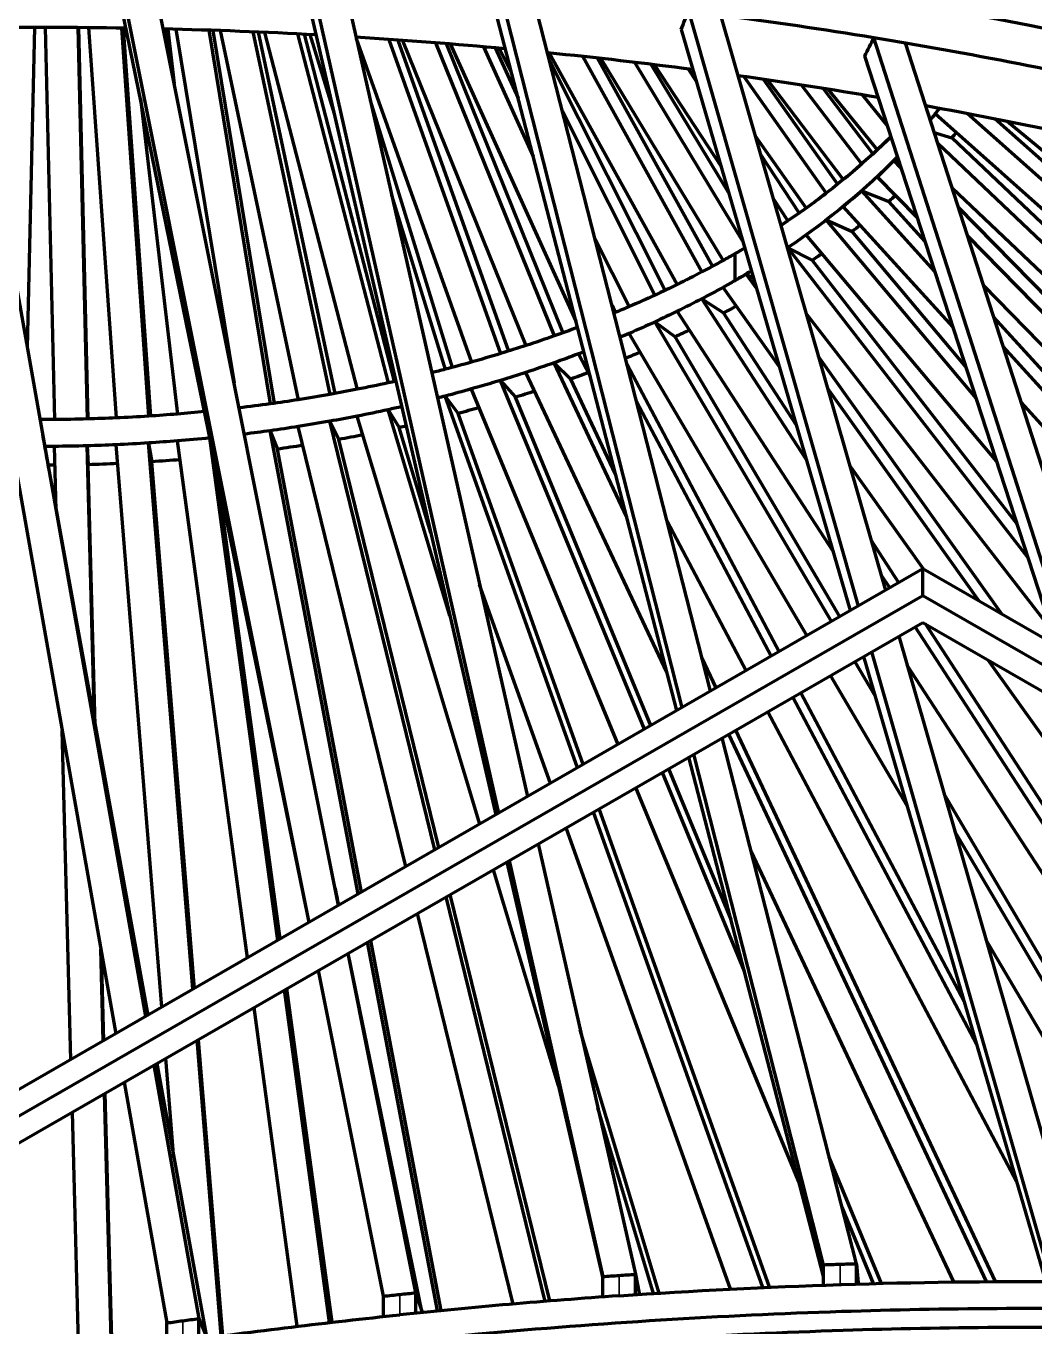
# Model space of a CAD drawing. Header units: inches. Extents: x -0.1 to 57.6, y -5.7 to 33.1.
# Drawn here: x 42.706 to 45.13, y 9.703 to 12.828 of the extents above; entities that cross this region are included whole.
import ezdxf

# ---------------------------------------------------------------- set-up
doc = ezdxf.new("R2010")
doc.units = ezdxf.units.IN
doc.header["$LTSCALE"] = 0.75
doc.header["$MEASUREMENT"] = 0
doc.layers.add('Visible', color=7, linetype='Continuous', lineweight=70)
doc.layers.add('Visible Narrow', color=7, linetype='Continuous', lineweight=35)

msp = doc.modelspace()

# ---------------------------------------------------------------- linework, layer by layer
at = {"layer": 'Visible', "extrusion": (0, 0.817547, -0.575862)}
for p, q in [((42.4702, 12.958), (42.9215, 10.4072)), ((42.5489, 12.9594), (42.9928, 10.4483)), ((43.386, 10.6747), (42.9299, 12.9594)), ((43.4567, 10.7154), (43.0086, 12.958)), ((43.3889, 12.9442), (43.841, 10.9367)), ((43.379, 10.7095), (42.9274, 12.9141)), ((43.4673, 12.94), (43.9106, 10.9768)), ((44.2824, 11.1909), (43.8453, 12.9125)), ((43.3815, 12.8991), (43.8348, 10.9332)), ((44.3502, 11.23), (43.9231, 12.9054)), ((44.2697, 11.1836), (43.833, 12.8677)), ((44.2973, 12.8642), (44.7056, 11.4346)), ((44.3742, 12.8544), (44.771, 11.4723)), ((42.7267, 12.8248), (42.7086, 12.0556)), ((42.7521, 12.8248), (42.7742, 11.8826)), ((42.8308, 12.8245), (42.8529, 11.884)), ((42.8322, 12.8245), (42.8543, 11.8841)), ((42.8563, 12.8243), (42.9223, 11.8865)), ((42.9351, 12.8233), (43.0007, 11.8908)), ((42.9393, 12.8232), (43.0049, 11.8911)), ((43.0397, 12.8212), (43.045, 12.7756)), ((43.0468, 12.821), (43.0622, 12.6899)), ((43.0661, 12.8205), (43.2061, 11.9698)), ((43.1449, 12.8181), (43.2927, 11.9203)), ((43.1549, 12.8178), (43.3024, 11.9217)), ((43.1721, 12.8172), (43.3601, 11.9303)), ((44.2802, 12.82), (44.6864, 11.4236)), ((43.2511, 12.8142), (43.4357, 11.9429)), ((43.2639, 12.8136), (43.448, 11.9451)), ((43.2793, 12.8129), (43.5019, 11.9553)), ((43.3584, 12.8092), (43.5759, 11.9707)), ((43.3742, 12.8084), (43.5907, 11.9739)), ((43.3879, 12.8077), (43.4465, 12.6172)), ((43.4992, 12.7986), (43.7759, 12.0205)), ((43.5775, 12.7962), (43.846, 12.0411)), ((43.5995, 12.7946), (43.8653, 12.047)), ((43.6105, 12.7938), (43.907, 12.0604)), ((43.69, 12.7879), (43.9748, 12.0835)), ((43.7151, 12.7859), (43.996, 12.0911)), ((43.7252, 12.7851), (44.0271, 12.1191)), ((45.2173, 11.3186), (44.7432, 12.7998)), ((45.3087, 11.2659), (44.8188, 12.7871)), ((43.8049, 12.7784), (43.9246, 12.5144)), ((43.8333, 12.7759), (43.8881, 12.6549)), ((43.8426, 12.775), (43.8723, 12.7159)), ((43.9631, 12.7635), (44.2707, 12.2073)), ((44.0434, 12.7551), (44.3298, 12.2373)), ((45.1822, 11.3388), (44.7213, 12.7562)), ((43.9637, 12.7457), (44.2416, 12.1932)), ((44.0788, 12.7512), (44.3555, 12.251)), ((44.0873, 12.7503), (44.3805, 12.2647)), ((44.1679, 12.741), (44.4288, 12.309)), ((44.2071, 12.7363), (44.3951, 12.4251)), ((44.2156, 12.7352), (44.376, 12.4905)), ((44.2967, 12.725), (44.3167, 12.6945)), ((44.4303, 12.7069), (44.6285, 12.4267)), ((44.4776, 12.7001), (44.6559, 12.4482)), ((44.4872, 12.6987), (44.6694, 12.4591)), ((44.5694, 12.6863), (44.7137, 12.4966)), ((44.6213, 12.6782), (44.7408, 12.521)), ((44.632, 12.6765), (44.7509, 12.5304)), ((44.7149, 12.6629), (44.776, 12.5879)), ((42.9807, 12.6538), (43.0697, 11.8958)), ((43.533, 12.649), (43.73, 12.0079)), ((43.9949, 12.6237), (44.2171, 12.1818)), ((45.3115, 12.2425), (44.8899, 12.6169)), ((45.2746, 12.3447), (44.967, 12.6178)), ((45.25, 12.4127), (45.0335, 12.6049)), ((45.2338, 12.4574), (45.0633, 12.599)), ((44.888, 12.5725), (44.9305, 12.56)), ((44.4574, 12.5645), (44.5803, 12.3909)), ((45.3618, 12.1035), (44.8964, 12.5462)), ((45.3363, 12.1739), (44.9305, 12.56)), ((44.47, 12.5208), (44.5631, 12.3787)), ((44.791, 12.5051), (44.8044, 12.5005)), ((44.8088, 12.4869), (44.791, 12.5051)), ((44.8478, 12.3671), (44.7509, 12.4661)), ((43.5842, 12.4221), (43.7129, 12.0034)), ((44.5007, 12.4137), (44.5359, 12.36)), ((44.7137, 12.4322), (44.7788, 12.4068)), ((44.8895, 12.2387), (44.7137, 12.4322)), ((45.4028, 11.9901), (44.931, 12.439)), ((44.9332, 12.1045), (44.6694, 12.3947)), ((44.8662, 12.3106), (44.7788, 12.4068)), ((45.4394, 11.8889), (44.9457, 12.3933)), ((44.6285, 12.3623), (44.6907, 12.3345)), ((44.9885, 11.9344), (44.6285, 12.3623)), ((44.0732, 12.3164), (44.1549, 12.154)), ((45.0379, 11.7825), (44.5803, 12.3265)), ((44.964, 12.0097), (44.6907, 12.3345)), ((45.4658, 11.8156), (44.9678, 12.3245)), ((44.5359, 12.2956), (44.595, 12.2656)), ((45.113, 11.5516), (44.5359, 12.2956)), ((44.4086, 12.2806), (44.4086, 12.2162)), ((44.4086, 12.2806), (44.4086, 12.2162)), ((45.0871, 11.6311), (44.595, 12.2656)), ((44.4362, 12.2324), (44.4541, 12.2221)), ((44.4614, 12.197), (44.4362, 12.2324)), ((44.5157, 12.0105), (44.3805, 12.2003)), ((45.5117, 11.6888), (45.0062, 12.2053)), ((44.5809, 11.7863), (44.3298, 12.1729)), ((44.3298, 12.1729), (44.3819, 12.1389)), ((44.1139, 12.1569), (44.1216, 12.1399)), ((44.6446, 11.5672), (44.2707, 12.1429)), ((44.5566, 11.8699), (44.3819, 12.1389)), ((45.1696, 11.3774), (44.5799, 12.1377)), ((45.5648, 11.542), (45.0305, 12.1298)), ((44.6409, 11.3974), (44.2171, 12.1174)), ((44.2171, 12.1174), (44.2654, 12.0816)), ((44.5822, 11.3636), (44.1549, 12.0896)), ((44.6612, 11.4091), (44.2654, 12.0816)), ((44.0609, 11.9888), (44.0335, 12.0406)), ((45.0515, 11.414), (44.6093, 12.0353)), ((45.5925, 11.4653), (45.0535, 12.0583)), ((44.1491, 11.6484), (43.9748, 12.0191)), ((43.9748, 12.0191), (44.0148, 11.9801)), ((44.5151, 11.3249), (44.1501, 12.0149)), ((44.192, 11.1389), (43.846, 11.9767)), ((43.846, 11.9767), (43.8818, 11.9363)), ((44.2457, 11.276), (43.907, 11.996)), ((44.1225, 11.7513), (44.0148, 11.9801)), ((44.1285, 11.1023), (43.7759, 11.9561)), ((44.9958, 11.4461), (44.6316, 11.9579)), ((44.031, 11.0461), (43.7129, 11.9391)), ((43.7129, 11.9391), (43.7442, 11.8974)), ((44.2074, 11.1477), (43.8818, 11.9363)), ((44.4964, 11.3141), (44.1728, 11.9258)), ((45.6442, 11.3222), (45.0965, 11.9248)), ((43.6879, 10.8486), (43.4357, 11.8786)), ((43.4357, 11.8786), (43.4577, 11.835)), ((43.7961, 10.9109), (43.5019, 11.8909)), ((43.7245, 11.4115), (43.5759, 11.9063)), ((43.5759, 11.9063), (43.6026, 11.8636)), ((44.0447, 11.054), (43.7442, 11.8974)), ((43.5042, 10.7428), (43.2927, 11.856)), ((43.2927, 11.856), (43.3099, 11.8117)), ((43.6189, 10.8088), (43.3601, 11.8659)), ((43.6786, 11.6106), (43.6026, 11.8636)), ((42.7783, 11.6655), (42.7742, 11.8182)), ((42.8708, 11.1566), (42.8529, 11.8197)), ((42.8529, 11.8197), (42.8553, 11.7743)), ((43.032, 10.4708), (42.9223, 11.8222)), ((43.1072, 10.5142), (43.0007, 11.8264)), ((43.0007, 11.8264), (43.0081, 11.7813)), ((43.2379, 10.5894), (43.0697, 11.8315)), ((43.311, 10.6315), (43.1475, 11.8386)), ((43.1475, 11.8386), (43.1485, 11.835)), ((43.6978, 10.8543), (43.4577, 11.835)), ((43.5121, 10.7473), (43.3099, 11.8117)), ((42.7615, 11.758), (42.9989, 10.4518)), ((42.8723, 11.1486), (42.8553, 11.7743)), ((43.1108, 10.5162), (43.0081, 11.7813)), ((44.8628, 11.5227), (44.6846, 11.7731)), ((43.3168, 10.6348), (43.1655, 11.752)), ((44.4361, 11.2794), (44.246, 11.6389)), ((44.8029, 11.4906), (44.7363, 11.5932)), ((44.8607, 11.5239), (27.8345, 1.7192)), ((44.7811, 11.4781), (44.76, 11.5105)), ((57.6443, 4.1623), (44.8607, 11.5239)), ((44.8607, 11.4596), (44.8607, 11.5239)), ((43.9657, 11.0085), (43.7957, 11.4858)), ((44.8607, 11.4596), (27.8345, 1.6548)), ((57.6443, 4.098), (44.8607, 11.4596)), ((27.9458, 1.6548), (44.8607, 11.3954)), ((45.4937, 10.3808), (44.8418, 11.3846)), ((44.8607, 11.3954), (57.5329, 4.098)), ((45.4636, 10.4733), (44.8671, 11.3917)), ((44.8027, 11.362), (45.2338, 9.8604)), ((44.7371, 11.3243), (45.1551, 9.8609)), ((44.364, 11.2379), (44.3295, 11.3112)), ((44.746, 11.2189), (44.6974, 11.3014)), ((44.7194, 11.3102), (44.7177, 11.3131)), ((44.7184, 11.3135), (45.1543, 9.8155)), ((45.5725, 10.1386), (44.8223, 11.2937)), ((45.3407, 10.8513), (45.0178, 11.305)), ((44.8228, 10.9549), (44.6387, 11.2676)), ((44.9596, 10.4846), (44.5672, 11.2264)), ((44.9895, 10.382), (44.5485, 11.2156)), ((45.0855, 10.0518), (44.4882, 11.1809)), ((42.814, 10.3453), (42.7926, 11.1357)), ((45.035, 9.8117), (44.4116, 11.1368)), ((44.7009, 9.8547), (44.3788, 11.1179)), ((45.0134, 9.8115), (44.3945, 11.127)), ((44.6223, 9.824), (44.2987, 11.0718)), ((44.6223, 9.8522), (44.3108, 11.0788)), ((44.432, 10.5576), (44.2349, 11.035)), ((44.3998, 10.6817), (44.2503, 11.0439)), ((44.5648, 10.0456), (44.1713, 10.9984)), ((45.6066, 9.8029), (44.911, 10.9847)), ((44.4921, 9.798), (44.0826, 10.9474)), ((44.4759, 9.7972), (44.069, 10.9395)), ((44.3986, 9.7935), (44.0037, 10.9019)), ((45.5788, 9.8039), (44.9369, 10.8946)), ((43.9363, 10.8631), (44.1699, 9.8291)), ((43.861, 10.8197), (44.0917, 9.8193)), ((43.8666, 10.823), (44.0917, 9.8237)), ((44.9351, 9.8107), (44.4482, 10.8456)), ((43.9851, 10.2817), (43.829, 10.8013)), ((43.9535, 9.7642), (43.7155, 10.736)), ((43.9646, 9.7651), (43.7254, 10.7417)), ((43.8763, 9.7577), (43.6465, 10.6962)), ((43.7031, 9.7418), (43.5341, 10.6315)), ((45.4988, 9.8064), (45.0117, 10.6339)), ((42.8915, 10.39), (42.8856, 10.6104)), ((42.8927, 10.3907), (42.887, 10.6021)), ((43.6427, 9.7848), (43.4798, 10.6002)), ((43.6567, 9.7402), (43.4803, 10.6005)), ((43.6945, 9.741), (43.5262, 10.6269)), ((43.5652, 9.7767), (43.409, 10.5594)), ((43.4353, 9.7133), (43.3271, 10.5123)), ((43.4415, 9.714), (43.3329, 10.5156)), ((43.3578, 9.7042), (43.2541, 10.4702)), ((44.2271, 9.7838), (44.0374, 10.4157)), ((43.1748, 9.6811), (43.1172, 10.3914)), ((43.1785, 9.6816), (43.1207, 10.3935)), ((43.0614, 10.1078), (43.0419, 10.3481)), ((43.0134, 10.3317), (43.121, 9.7229)), ((43.0201, 10.3355), (43.1394, 9.6788)), ((42.9421, 10.2906), (43.0445, 9.7123)), ((42.9117, 9.644), (42.8949, 10.2634)), ((42.9129, 9.6442), (42.8962, 10.2641)), ((44.2135, 9.7829), (44.0795, 10.2294)), ((42.8333, 9.6321), (42.8174, 10.2188)), ((44.7609, 9.8073), (44.6356, 10.1108)), ((44.742, 9.8069), (44.6664, 9.9902)), ((44.6223, 9.8031), (44.6223, 9.8522)), ((44.7009, 9.8547), (44.7053, 9.8094)), ((44.7009, 9.8057), (44.7009, 9.8547)), ((44.0917, 9.7747), (44.0917, 9.8237)), ((44.1699, 9.8291), (44.1792, 9.7841)), ((44.1699, 9.7801), (44.1699, 9.8291)), ((43.6427, 9.7848), (43.6567, 9.7402)), ((43.6427, 9.7358), (43.6427, 9.7848)), ((44.1792, 9.7807), (44.1792, 9.7841)), ((44.7053, 9.8058), (44.7053, 9.8094)), ((43.5652, 9.7277), (43.5652, 9.7767)), ((43.121, 9.7229), (43.1394, 9.6788)), ((43.121, 9.6739), (43.121, 9.7229)), ((43.6567, 9.7372), (43.6567, 9.7402)), ((43.0445, 9.6633), (43.0445, 9.7123))]:
    msp.add_line(p, q, dxfattribs=at)
at = {"layer": 'Visible'}
msp.add_arc((45.1792, -5.3827), 15.1963, 93.95624, 95.9501, dxfattribs=at)
at = {"layer": 'Visible', "extrusion": (-2.9383e-16, 4.85723e-16, -1)}
msp.add_ellipse((42.7394, 9.8082), major_axis=(7.2394, 0), ratio=0.575862, start_param=3.403392, end_param=5.497787, dxfattribs=at)
at = {"layer": 'Visible'}
for centre, major_axis, start_param, end_param in [((42.7394, 8.8432), (7.3181, 0), 0.144211, 2.879793), ((42.7394, 8.7466), (-7.3181, 0), 4.435025, 4.487098), ((42.7394, 8.7466), (7.0819, 0), 1.541607, 1.594312), ((42.7394, 8.7466), (7.0819, 0), 1.476992, 1.528911), ((42.7394, 8.7466), (7.0819, 0), 1.412272, 1.463388), ((42.7394, 8.7466), (7.3181, 0), 1.282673, 1.293433), ((42.7394, 8.7466), (7.3181, 0), 1.230601, 1.282673), ((42.7394, 8.7466), (-7.0819, 0), 4.489006, 4.539291), ((42.7394, 8.7466), (7.0819, 0), 1.282376, 1.331788), ((42.7394, 8.7466), (7.0819, 0), 1.21711, 1.265592), ((42.7394, 13.1775), (-2.3606, 0), 2.716507, 2.727346), ((42.7394, 13.2419), (-2.3606, 0), 2.590843, 2.618397), ((42.7394, 13.1775), (2.3606, 0), -0.550749, -0.517392), ((42.7394, 13.2419), (-2.3606, 0), 2.528011, 2.561369), ((42.7394, 13.2419), (2.3606, 0), -0.676413, -0.643056), ((42.7394, 13.1775), (-2.3606, 0), 2.528011, 2.561369), ((42.7394, 13.2419), (-2.3606, 0), 2.42493, 2.435705), ((42.7394, 13.1775), (-2.3606, 0), 2.46518, 2.498537), ((42.7394, 13.2419), (-2.3606, 0), 2.356194, 2.370886), ((42.7394, 13.1775), (-2.3606, 0), 2.43499, 2.435705), ((42.7394, 13.1775), (-2.3606, 0), 2.356194, 2.372873)]:
    msp.add_ellipse(centre, major_axis=major_axis, ratio=0.575862, start_param=start_param, end_param=end_param, dxfattribs=at)
at = {"layer": 'Visible', "extrusion": (-1.87222e-16, 2.77556e-16, -1)}
for centre, major_axis, start_param, end_param in [((42.7394, 13.1775), (-2.3606, 0), 3.555839, 3.578419), ((42.7394, 13.1775), (2.3606, 0), 0.50969, 0.706603), ((42.7394, 13.2419), (2.3606, 0), 0.802077, 0.831551), ((42.7394, 13.2419), (-2.3606, 0), 3.926991, 3.943669), ((42.7394, 13.1775), (2.3606, 0), 0.802077, 0.831551), ((42.7394, 13.1775), (2.3606, 0), 0.785398, 0.802077), ((42.7394, 13.2419), (2.3606, 0), 1.082879, 1.116236), ((42.7394, 13.2419), (2.3606, 0), 1.116236, 1.145711), ((42.7394, 13.2419), (-2.3606, 0), 4.341666, 4.350135), ((42.7394, 13.1775), (2.3606, 0), 1.082879, 1.116236), ((42.7394, 13.1775), (2.3606, 0), 1.053404, 1.082879), ((42.7394, 13.2419), (-2.3606, 0), 4.383492, 4.412967), ((42.7394, 13.2419), (2.3606, 0), 1.556059, 1.570847), ((42.7394, 13.2419), (-2.3606, 0), 4.664294, 4.697652), ((42.7394, 13.2419), (-2.3606, 0), 4.63482, 4.664294), ((42.7394, 13.2419), (2.3606, 0), 1.430395, 1.45987), ((42.7394, 13.2419), (2.3606, 0), 1.40249, 1.430395), ((42.7394, 13.1775), (-2.3606, 0), 4.383492, 4.412967), ((42.7394, 13.1775), (2.3606, 0), 1.556059, 1.566017), ((42.7394, 13.1775), (2.3606, 0), 1.522702, 1.556059), ((42.7394, 13.1775), (-2.3606, 0), 4.63482, 4.664294), ((42.7394, 13.1775), (-2.3606, 0), 4.571988, 4.601463), ((42.7394, 13.1775), (-2.3606, 0), 4.538631, 4.571988)]:
    msp.add_ellipse(centre, major_axis=major_axis, ratio=0.575862, start_param=start_param, end_param=end_param, dxfattribs=at)
at = {"layer": 'Visible', "extrusion": (-3.01704e-16, 3.46945e-16, -1)}
for major_axis, start_param, end_param in [((-2.4394, 0), 3.587253, 3.596691), ((2.4394, 0), 0.568582, 0.580762), ((-2.4394, 0), 3.771705, 3.785187), ((-2.4394, 0), 3.95652, 3.973683), ((-2.4394, 0), 4.079878, 4.097653), ((2.4394, 0), 1, 1.020585), ((2.4394, 0), 1.061734, 1.083417), ((2.4394, 0), 1.201719, 1.209081), ((-2.4394, 0), 4.450411, 4.476337), ((2.4394, 0), 1.432417, 1.460408), ((2.4394, 0), 1.556032, 1.562833)]:
    msp.add_ellipse((42.7394, 13.1775), major_axis=major_axis, ratio=0.575862, start_param=start_param, end_param=end_param, dxfattribs=at)
at = {"layer": 'Visible', "extrusion": (-3.27464e-16, 3.46945e-16, -1)}
for centre, major_axis, start_param, end_param in [((42.7394, 13.2419), (2.3606, 0), 0.523195, 0.716663), ((42.7394, 13.2419), (2.3606, 0), 0.770706, 0.785398), ((42.7394, 13.1775), (2.3606, 0), 0.760959, 0.785398), ((42.7394, 13.2419), (-2.3606, 0), 4.006501, 4.035976), ((42.7394, 13.1775), (-2.3606, 0), 4.006501, 4.035976), ((42.7394, 13.2419), (2.3606, 0), 0.991837, 1.020047), ((42.7394, 13.2419), (2.3606, 0), 1.145711, 1.16066), ((42.7394, 13.2419), (2.3606, 0), 1.271374, 1.304732), ((42.7394, 13.2419), (2.3606, 0), 1.334206, 1.366679), ((42.7394, 13.2419), (2.3606, 0), 1.304732, 1.334206), ((42.7394, 13.1775), (2.3606, 0), 1.145711, 1.154297), ((42.7394, 13.1775), (2.3606, 0), 1.271374, 1.304732), ((42.7394, 13.1775), (2.3606, 0), 1.334206, 1.361242), ((42.7394, 13.1775), (2.3606, 0), 1.304732, 1.334206)]:
    msp.add_ellipse(centre, major_axis=major_axis, ratio=0.575862, start_param=start_param, end_param=end_param, dxfattribs=at)
at = {"layer": 'Visible', "extrusion": (-3.22796e-16, 2.77556e-16, -1)}
for major_axis, start_param, end_param in [((2.4394, 0), 0.691683, 0.706426), ((2.4394, 0), 0.876594, 0.894922), ((-2.4394, 0), 4.265078, 4.287842), ((-2.4394, 0), 4.388622, 4.413505), ((2.4394, 0), 1.494224, 1.52324)]:
    msp.add_ellipse((42.7394, 13.1775), major_axis=major_axis, ratio=0.575862, start_param=start_param, end_param=end_param, dxfattribs=at)
at = {"layer": 'Visible', "extrusion": (-3.51944e-16, 4.16334e-16, -1)}
for centre, major_axis, start_param, end_param in [((42.7394, 13.2419), (-2.3606, 0), 3.973144, 4.006501), ((42.7394, 13.2419), (2.3606, 0), 0.894383, 0.92774), ((42.7394, 13.1775), (2.3606, 0), 0.831551, 0.864909), ((42.7394, 13.2419), (-2.3606, 0), 4.069333, 4.088444), ((42.7394, 13.1775), (-2.3606, 0), 4.035976, 4.069333), ((42.7394, 13.2419), (-2.3606, 0), 4.16164, 4.194997), ((42.7394, 13.1775), (-2.3606, 0), 4.069333, 4.08068), ((42.7394, 13.2419), (-2.3606, 0), 4.194997, 4.224472), ((42.7394, 13.1775), (-2.3606, 0), 4.132165, 4.16164), ((42.7394, 13.1775), (-2.3606, 0), 4.125718, 4.132165), ((42.7394, 13.1775), (-2.3606, 0), 4.16164, 4.194997), ((42.7394, 13.2419), (2.3606, 0), 1.208543, 1.2419), ((42.7394, 13.1775), (-2.3606, 0), 4.257829, 4.287303), ((42.7394, 13.1775), (2.3606, 0), 1.193652, 1.208543), ((42.7394, 13.2419), (2.3606, 0), 1.45987, 1.493227), ((42.7394, 13.1775), (2.3606, 0), 1.208543, 1.2419), ((42.7394, 13.1775), (2.3606, 0), 1.45987, 1.493227)]:
    msp.add_ellipse(centre, major_axis=major_axis, ratio=0.575862, start_param=start_param, end_param=end_param, dxfattribs=at)
at = {"layer": 'Visible'}
for points in [[(44.2802, 12.82), (44.2859, 12.8347), (44.2916, 12.8495), (44.2973, 12.8642)], [(44.7213, 12.7562), (44.7286, 12.7708), (44.7359, 12.7853), (44.7432, 12.7998)], [(42.7454, 11.8477), (42.7507, 11.8178), (42.7561, 11.7879), (42.7615, 11.758)], [(43.4483, 10.7576), (43.4511, 10.7436), (43.4539, 10.7295), (43.4568, 10.7155)], [(44.6223, 9.8522), (44.6354, 9.8526), (44.6485, 9.8531), (44.6616, 9.8535)], [(44.6616, 9.8535), (44.6747, 9.8539), (44.6878, 9.8543), (44.7009, 9.8547)], [(44.0917, 9.8237), (44.1047, 9.8247), (44.1177, 9.8256), (44.1308, 9.8265)], [(44.1308, 9.8265), (44.1438, 9.8274), (44.1568, 9.8283), (44.1699, 9.8291)], [(43.6039, 9.7809), (43.6169, 9.7822), (43.6298, 9.7835), (43.6427, 9.7848)], [(44.1308, 9.7775), (44.3087, 9.7897), (44.4858, 9.7988), (44.6616, 9.8045)], [(43.5652, 9.7767), (43.5781, 9.7781), (43.591, 9.7795), (43.6039, 9.7809)], [(43.0827, 9.6686), (43.2568, 9.6927), (43.4306, 9.7137), (43.6039, 9.7318)], [(43.0827, 9.7177), (43.0955, 9.7194), (43.1083, 9.7212), (43.121, 9.7229)], [(43.0445, 9.7123), (43.0572, 9.7141), (43.07, 9.7159), (43.0827, 9.7177)]]:
    msp.add_open_spline(points, degree=3, dxfattribs=at)
for points, knots in [([(44.6616, 9.8045), (44.6628, 9.8045), (44.6639, 9.8045), (44.6651, 9.8046), (44.843, 9.8103), (45.0195, 9.8127), (45.1944, 9.8117)], [5.58467475, 5.58467475, 5.58467475, 5.58467475, 5.58510255, 5.58510255, 5.58510255, 5.64936829, 5.64936829, 5.64936829, 5.64936829]), ([(41.0075, 9.1765), (41.2077, 9.2317), (41.4094, 9.283), (41.6121, 9.3305), (41.9983, 9.4211), (42.3882, 9.4975), (42.7779, 9.5591), (43.1172, 9.6127), (43.4564, 9.6551), (43.7931, 9.6859), (44.0861, 9.7128), (44.3773, 9.7309), (44.6651, 9.7402), (44.9156, 9.7483), (45.1635, 9.7497), (45.4077, 9.7444), (45.8278, 9.7352), (46.2371, 9.7062), (46.6308, 9.6577), (46.9237, 9.6215), (47.2079, 9.5746), (47.4815, 9.5172), (47.6851, 9.4745), (47.8828, 9.426), (48.0739, 9.3719), (48.3291, 9.2996), (48.5727, 9.2172), (48.8028, 9.1253)], [5.1523909, 5.1523909, 5.1523909, 5.1523909, 5.2244071, 5.2244071, 5.2244071, 5.3616635, 5.3616635, 5.3616635, 5.4811264, 5.4811264, 5.4811264, 5.5851026, 5.5851026, 5.5851026, 5.6755996, 5.6755996, 5.6755996, 5.8312293, 5.8312293, 5.8312293, 5.9469954, 5.9469954, 5.9469954, 6.0331086, 6.0331086, 6.0331086, 6.1481372, 6.1481372, 6.1481372, 6.1481372]), ([(40.8354, 9.0774), (41.1016, 9.1545), (41.3708, 9.225), (41.6418, 9.2885), (42.0252, 9.3784), (42.4121, 9.4542), (42.7988, 9.5154), (43.1353, 9.5685), (43.4717, 9.6106), (43.8055, 9.6412), (44.096, 9.6678), (44.3845, 9.6857), (44.6695, 9.6949), (44.9176, 9.7029), (45.163, 9.7043), (45.4047, 9.699), (45.6151, 9.6945), (45.8227, 9.6849), (46.0269, 9.6703), (46.3781, 9.6451), (46.7191, 9.6053), (47.0468, 9.551), (47.2906, 9.5106), (47.5271, 9.4623), (47.7551, 9.4063), (48.0901, 9.3239), (48.4068, 9.2249), (48.7016, 9.1103), (48.9014, 9.0326), (49.0911, 8.9478), (49.27, 8.8563)], [5.127432, 5.127432, 5.127432, 5.127432, 5.224407, 5.224407, 5.224407, 5.361663, 5.361663, 5.361663, 5.481126, 5.481126, 5.481126, 5.585103, 5.585103, 5.585103, 5.6756, 5.6756, 5.6756, 5.754365, 5.754365, 5.754365, 5.889819, 5.889819, 5.889819, 5.990578, 5.990578, 5.990578, 6.138669, 6.138669, 6.138669, 6.239004, 6.239004, 6.239004, 6.239004])]:
    msp.add_open_spline(points, degree=3, knots=knots, dxfattribs=at)
at = {"layer": 'Visible Narrow', "extrusion": (0, 0.817547, -0.575862)}
for p, q in [((44.6616, 9.8045), (44.6616, 9.8535)), ((44.1308, 9.7775), (44.1308, 9.8265)), ((43.6039, 9.7318), (43.6039, 9.7809)), ((43.0827, 9.6686), (43.0827, 9.7177))]:
    msp.add_line(p, q, dxfattribs=at)

doc.saveas('drawing.dxf')
